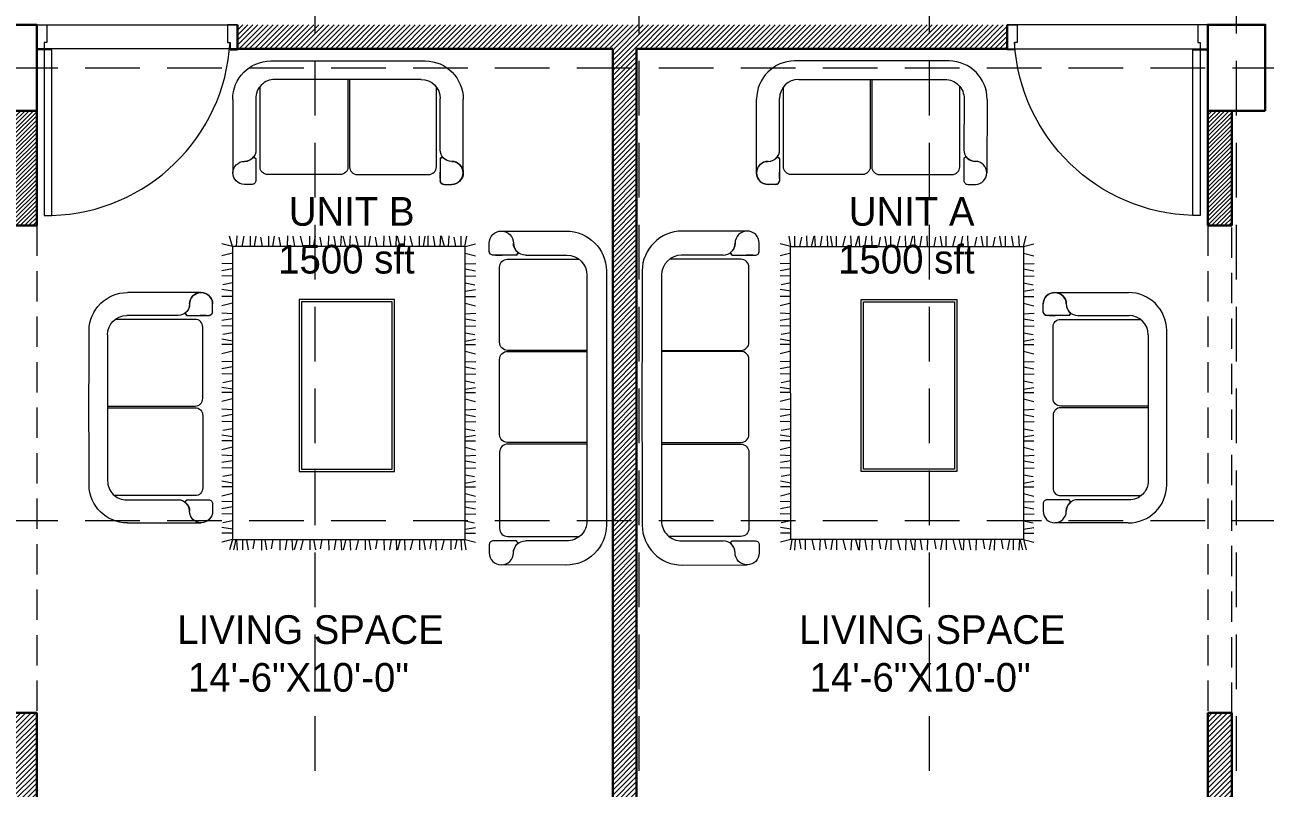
# Model space of a CAD drawing. Header units: inches. Extents: x 23587 to 406221, y -226199 to -75910.
# Drawn here: x 390392 to 390651.5, y -211784.1 to -211624.4 of the extents above; entities that cross this region are included whole.
import ezdxf

# ---------------------------------------------------------------- set-up
doc = ezdxf.new("R2010")
doc.units = ezdxf.units.IN
doc.header["$LTSCALE"] = 25.4
doc.header["$MEASUREMENT"] = 0
doc.linetypes.add('DASHED', pattern=[0.75, 0.5, -0.25])
for name, color, linetype, lineweight in [('COLOUM', 1, 'Continuous', 40), ('Fresh air fan', 250, 'Continuous', 0), ('FUR', 24, 'Continuous', 13), ('wall', 7, 'Continuous', 30)]:
    doc.layers.add(name, color=color, linetype=linetype, lineweight=lineweight)
doc.layers.add('DOOR', color=42, linetype='Continuous')
doc.styles.add('2', font='ARIALN.TTF')
pattern_1 = [(45, (389365.95854, -207360.6892), (-0.44194174, 0.44194174), [])]
pattern_2 = [(45, (384971.2853, -207344.2327), (-0.530330086, 0.530330086), [])]

# ---------------------------------------------------------------- blocks, each defined once
blk = doc.blocks.new('VNBVN')
at = {"layer": 'DOOR', "color": 8, "lineweight": 5}
for points in [[(24894.12, -74768.93), (24892.62, -74768.93), (24892.62, -74801.93), (24894.12, -74801.93)], [(24855.62, -74801.93), (24855.62, -74806.93), (24857.62, -74806.93), (24857.62, -74803.43), (24857.12, -74803.43), (24857.12, -74801.93)], [(24895.62, -74801.93), (24895.62, -74806.93), (24893.62, -74806.93), (24893.62, -74803.43), (24894.12, -74803.43), (24894.12, -74801.93)]]:
    blk.add_lwpolyline(points, close=True, dxfattribs=at)
blk.add_arc((24893.65, -74805.51), 36.59, 91.6166, 176.7465, dxfattribs=at)
blk = doc.blocks.new('BVBCVBCV')
at = {"layer": 'FUR', "color": 8, "lineweight": 9}
for p, q in [((83398.11, -7874.63), (83413.5, -7874.67)), ((83412.25, -7880.34), (83395.41, -7880.34)), ((83410.5, -7918.04), (83410.13, -7918.52)), ((83414.65, -7918.04), (83413.33, -7918.04))]:
    blk.add_line(p, q, dxfattribs=at)
at = {"layer": 'FUR', "color": 8, "linetype": 'Continuous', "lineweight": 9}
for p, q in [((83408.69, -7918.04), (83397.94, -7918.04)), ((83410.5, -7918.04), (83415.1, -7918.04)), ((83415.9, -7918.84), (83415.9, -7920.45)), ((83413.5, -7922.85), (83398.08, -7922.85))]:
    blk.add_line(p, q, dxfattribs=at)
at = {"layer": 'FUR', "color": 8, "lineweight": 9}
for points in [[(83415.9, -7877.08, 1), (83411.09, -7877.08, -0.235426), (83410.13, -7879), (83410.5, -7879.48), (83415.1, -7879.48, 0.414214), (83415.9, -7878.68)], [(83415.9, -7920.45, -1), (83411.09, -7920.45, 0.235426), (83410.13, -7918.52), (83410.5, -7918.04), (83415.1, -7918.04, -0.414214), (83415.9, -7918.84)]]:
    blk.add_lwpolyline(points, format="xyb", close=True, dxfattribs=at)
for points in [[(83393.93, -7914.03), (83393.93, -7883.45, -0.416121), (83397.97, -7879.44), (83408.69, -7879.48)], [(83412.25, -7898.74, 0.414214), (83413.85, -7897.14), (83413.85, -7881.95, 0.414214), (83412.25, -7880.34)], [(83412.25, -7899.08, -0.414214), (83413.85, -7900.68), (83413.85, -7915.63, -0.414214), (83412.25, -7917.24)]]:
    blk.add_lwpolyline(points, format="xyb", dxfattribs=at)
for points in [[(83393.93, -7898.74), (83412.25, -7898.74)], [(83393.93, -7899.08), (83412.25, -7899.08)], [(83412.25, -7917.24), (83395.54, -7917.24)]]:
    blk.add_lwpolyline(points, dxfattribs=at)
for centre, radius, start, end in [((83398.08, -7882.65), 8.02, 89.7894, 179.5094), ((83397.94, -7914.03), 4.01, 179.9995, 269.9995)]:
    blk.add_arc(centre, radius, start, end, dxfattribs=at)
at = {"layer": 'FUR', "color": 8, "linetype": 'Continuous', "lineweight": 9}
for centre, radius, start, end in [((83408.69, -7877.08), 2.41, 269.9995, 359.9995), ((88361.56, -7898.74), 4971.52, 179.81377, 180.18624), ((83398.08, -7914.83), 8.02, 180.4909, 269.9995), ((83408.69, -7920.45), 2.41, 359.9995, 89.9995), ((83415.1, -7918.84), 0.802, 359.9995, 89.9995), ((83413.5, -7920.45), 2.41, 179.9995, 359.9995)]:
    blk.add_arc(centre, radius, start, end, dxfattribs=at)
blk = doc.blocks.new('DSFSDF')
at = {"layer": 'FUR', "color": 251, "linetype": 'Continuous', "true_color": 0x636466}
for p, q in [((473350.58, -58069.91), (473334.47, -58069.91)), ((473353.57, -58074.91), (473353.57, -58072.91)), ((473344.57, -58075.91), (473334.29, -58075.91)), ((473346.84, -58075.91), (473352.57, -58075.91))]:
    blk.add_line(p, q, dxfattribs=at)
at = {"layer": 'FUR', "color": 251, "true_color": 0x636466}
for p, q in [((473346.84, -58075.91), (473346.38, -58075.31)), ((473352.02, -58075.91), (473350.36, -58075.91)), ((473349.01, -58145.82), (473331.13, -58145.81)), ((473334.5, -58152.94), (473350.57, -58152.89))]:
    blk.add_line(p, q, dxfattribs=at)
for points in [[(473353.57, -58072.91, 1), (473347.57, -58072.91, -0.235426), (473346.38, -58075.31), (473346.84, -58075.91), (473352.57, -58075.91, 0.414214), (473353.57, -58074.91)], [(473353.57, -58149.89, -1), (473347.57, -58149.89, 0.235426), (473346.38, -58147.5), (473346.83, -58146.89), (473352.57, -58146.89, -0.414214), (473353.57, -58147.89)]]:
    blk.add_lwpolyline(points, format="xyb", close=True, dxfattribs=at)
for points in [[(473349.02, -58076.91), (473331.29, -58076.91)], [(473329.29, -58099.56), (473349.02, -58099.56)], [(473349.02, -58099.81), (473329.29, -58099.81)], [(473329.29, -58122.46), (473349.02, -58122.46)], [(473329.29, -58122.87), (473349.01, -58122.87)]]:
    blk.add_lwpolyline(points, dxfattribs=at)
for points in [[(473349.02, -58099.56, 0.414214), (473351.02, -58097.56), (473351.02, -58078.91, 0.414214), (473349.02, -58076.91)], [(473329.29, -58080.91), (473329.29, -58141.94, 0.416121), (473334.32, -58146.94), (473344.57, -58146.89)], [(473349.02, -58122.46, 0.414214), (473351.02, -58120.46), (473351.02, -58101.81, 0.414214), (473349.02, -58099.81)], [(473349.01, -58122.87, -0.414214), (473351.01, -58124.87), (473351.01, -58143.82, -0.414214), (473349.01, -58145.82)]]:
    blk.add_lwpolyline(points, format="xyb", dxfattribs=at)
at = {"layer": 'FUR', "color": 251, "linetype": 'Continuous', "true_color": 0x636466}
for centre, radius, start, end in [((473334.47, -58079.91), 10, 89.9972, 179.5058), ((473344.57, -58072.91), 3, 269.9972, 359.9972), ((473350.57, -58072.91), 3, 359.9972, 179.9972), ((473352.57, -58074.91), 1, 269.9972, 359.9972), ((488569.05, -58112.22), 15244.61, 179.878255, 180.115784), ((473344.57, -58149.89), 3, 359.9972, 89.9972)]:
    blk.add_arc(centre, radius, start, end, dxfattribs=at)
at = {"layer": 'FUR', "color": 251, "true_color": 0x636466}
for centre, radius, start, end in [((473334.29, -58080.91), 5, 89.9972, 179.9972), ((473334.47, -58142.94), 10, 180.4873, 270.2072)]:
    blk.add_arc(centre, radius, start, end, dxfattribs=at)
blk = doc.blocks.new('carpet')
at = {"color": 251, "lineweight": 5, "ltscale": 0.2, "true_color": 0x636466}
for p, q in [((34806.18, -5270.21), (34805.25, -5266.81)), ((34808.33, -5270.21), (34809.19, -5266.81)), ((34811.86, -5270.21), (34811.67, -5266.72)), ((34813.49, -5270.21), (34814.06, -5266.81)), ((34815.87, -5270.21), (34815.78, -5266.72)), ((34820.75, -5270.21), (34820.17, -5266.81)), ((34822.51, -5270.21), (34822.51, -5266.81)), ((34824.65, -5270.21), (34825.51, -5266.81)), ((34828.19, -5270.21), (34828, -5266.72)), ((34829.81, -5270.21), (34830.38, -5266.81)), ((34832.2, -5270.21), (34832.1, -5266.72)), ((34837.07, -5270.21), (34836.5, -5266.81)), ((34838.23, -5270.21), (34838.23, -5266.81)), ((34840.38, -5270.21), (34841.23, -5266.81)), ((34843.91, -5270.21), (34843.72, -5266.72)), ((34845.53, -5270.21), (34846.11, -5266.81)), ((34847.92, -5270.21), (34847.83, -5266.72)), ((34852.79, -5270.21), (34852.22, -5266.81)), ((34853.84, -5270.21), (34853.84, -5266.81)), ((34855.98, -5270.21), (34856.84, -5266.81)), ((34859.52, -5270.21), (34859.33, -5266.72)), ((34861.14, -5270.21), (34861.71, -5266.81)), ((34863.53, -5270.21), (34863.43, -5266.72)), ((34868.4, -5270.21), (34867.83, -5266.81)), ((34869.67, -5270.21), (34869.67, -5266.81)), ((34871.82, -5270.21), (34872.68, -5266.81)), ((34874.61, -5270.21), (34874.42, -5266.72)), ((34876.23, -5270.21), (34876.8, -5266.81)), ((34878.62, -5270.21), (34878.52, -5266.72)), ((34883.49, -5270.21), (34882.92, -5266.81)), ((34884.76, -5270.21), (34884.76, -5266.81)), ((34886.91, -5270.21), (34887.77, -5266.81)), ((34889.7, -5270.21), (34889.51, -5266.72)), ((34891.32, -5270.21), (34891.89, -5266.81)), ((34893.71, -5270.21), (34893.61, -5266.72)), ((34898.58, -5270.21), (34898.01, -5266.81)), ((34899.85, -5270.21), (34899.85, -5266.81)), ((34901.96, -5270.21), (34902.86, -5266.85)), ((34902, -5270.21), (34902.86, -5266.81)), ((34806.18, -5270.21), (34802.82, -5269.3)), ((34818.07, -5270.21), (34818.64, -5267.1)), ((34834.4, -5270.21), (34834.97, -5267.1)), ((34850.12, -5270.21), (34850.69, -5267.1)), ((34865.73, -5270.21), (34866.3, -5267.1)), ((34880.82, -5270.21), (34881.39, -5267.1)), ((34895.91, -5270.21), (34896.48, -5267.1)), ((34901.96, -5270.21), (34905.31, -5269.3)), ((34901.96, -5271.4), (34905.35, -5270.54)), ((34806.18, -5271.56), (34802.69, -5271.75)), ((34806.18, -5273.45), (34802.79, -5274.03)), ((34901.96, -5271.56), (34905.44, -5271.75)), ((34901.96, -5273.54), (34905.35, -5273.54)), ((34901.96, -5274.81), (34905.35, -5275.39)), ((34806.18, -5276.13), (34802.79, -5276.13)), ((34806.18, -5277.4), (34802.79, -5277.98)), ((34901.96, -5277.49), (34905.06, -5276.92)), ((34806.18, -5282.13), (34802.79, -5282.13)), ((34806.18, -5280.08), (34803.07, -5279.5)), ((34901.96, -5279.69), (34905.44, -5279.78)), ((34901.96, -5280.81), (34905.35, -5281.39)), ((34901.96, -5283.49), (34905.06, -5282.92)), ((34806.18, -5283.4), (34802.79, -5283.98)), ((34806.18, -5286.08), (34803.07, -5285.5)), ((34901.96, -5285.69), (34905.44, -5285.78)), ((34806.18, -5288.27), (34802.69, -5288.37)), ((34806.18, -5290.66), (34802.79, -5290.09)), ((34901.96, -5288.07), (34905.35, -5287.5)), ((34901.96, -5289.7), (34905.44, -5289.89)), ((34901.96, -5291.35), (34905.31, -5290.44)), ((34806.18, -5293.34), (34802.79, -5292.48)), ((34901.96, -5293.34), (34905.35, -5292.48)), ((34806.18, -5295.49), (34802.79, -5295.49)), ((34806.18, -5296.76), (34802.79, -5297.34)), ((34806.18, -5299.44), (34803.07, -5298.86)), ((34901.96, -5295.49), (34905.35, -5295.49)), ((34901.96, -5296.76), (34905.35, -5297.34)), ((34901.96, -5299.44), (34905.06, -5298.86)), ((34806.18, -5301.63), (34802.69, -5301.73)), ((34806.18, -5304.02), (34802.79, -5303.45)), ((34901.96, -5301.63), (34905.44, -5301.73)), ((34901.96, -5304.02), (34905.35, -5303.45)), ((34806.18, -5305.65), (34802.69, -5305.84)), ((34806.18, -5307.29), (34802.82, -5306.39)), ((34901.96, -5305.65), (34905.44, -5305.84)), ((34901.96, -5307.29), (34905.31, -5306.39)), ((34806.18, -5308.64), (34802.69, -5308.83)), ((34806.18, -5311.43), (34802.79, -5310.57)), ((34901.96, -5308.64), (34905.44, -5308.83)), ((34901.96, -5311.43), (34905.35, -5310.57)), ((34806.18, -5313.58), (34802.79, -5313.58)), ((34806.18, -5314.85), (34802.79, -5315.42)), ((34901.96, -5313.58), (34905.35, -5313.58)), ((34901.96, -5314.85), (34905.35, -5315.42)), ((34806.18, -5317.52), (34803.07, -5316.95)), ((34901.96, -5317.52), (34905.06, -5316.95)), ((34806.18, -5319.72), (34802.69, -5319.82)), ((34806.18, -5323.73), (34802.69, -5323.92)), ((34806.18, -5322.11), (34802.79, -5321.53)), ((34901.96, -5319.72), (34905.44, -5319.82)), ((34901.96, -5322.11), (34905.35, -5321.53)), ((34901.96, -5323.73), (34905.44, -5323.92)), ((34806.18, -5326.43), (34802.69, -5326.62)), ((34806.18, -5325.08), (34802.82, -5324.17)), ((34901.96, -5325.08), (34905.31, -5324.17)), ((34901.96, -5326.43), (34905.44, -5326.62)), ((34806.18, -5329.22), (34802.79, -5328.36)), ((34806.18, -5331.36), (34802.79, -5331.36)), ((34901.96, -5329.22), (34905.35, -5328.36)), ((34901.96, -5331.36), (34905.35, -5331.36)), ((34806.18, -5334.17), (34802.69, -5334.27)), ((34806.18, -5332.64), (34802.79, -5333.21)), ((34901.96, -5332.64), (34905.35, -5333.21)), ((34901.96, -5335.31), (34905.06, -5334.74)), ((34806.18, -5338.18), (34802.69, -5338.37)), ((34806.18, -5336.56), (34802.79, -5335.99)), ((34806.18, -5339.53), (34802.82, -5338.63)), ((34901.96, -5336.66), (34905.44, -5336.85)), ((34901.96, -5339.45), (34905.35, -5338.59)), ((34806.18, -5340.88), (34802.69, -5341.07)), ((34806.18, -5343.27), (34803.07, -5342.69)), ((34901.96, -5341.59), (34905.35, -5341.59)), ((34901.96, -5343.54), (34905.06, -5342.97)), ((34806.18, -5344.98), (34802.79, -5344.98)), ((34806.18, -5346.25), (34802.79, -5346.83)), ((34806.18, -5346.31), (34805.25, -5349.71)), ((34808.33, -5346.31), (34809.19, -5349.71)), ((34811.86, -5346.31), (34811.67, -5349.8)), ((34813.49, -5346.31), (34814.06, -5349.71)), ((34815.87, -5346.31), (34815.78, -5349.8)), ((34818.07, -5346.31), (34818.64, -5349.42)), ((34820.75, -5346.31), (34820.17, -5349.71)), ((34822.51, -5346.31), (34822.51, -5349.71)), ((34824.65, -5346.31), (34825.51, -5349.71)), ((34828.19, -5346.31), (34828, -5349.8)), ((34829.81, -5346.31), (34830.38, -5349.71)), ((34832.2, -5346.31), (34832.1, -5349.8)), ((34834.4, -5346.31), (34834.97, -5349.42)), ((34837.07, -5346.31), (34836.5, -5349.71)), ((34838.23, -5346.31), (34838.23, -5349.71)), ((34840.38, -5346.31), (34841.23, -5349.71)), ((34843.91, -5346.31), (34843.72, -5349.8)), ((34845.53, -5346.31), (34846.11, -5349.71)), ((34847.92, -5346.31), (34847.83, -5349.8)), ((34850.12, -5346.31), (34850.69, -5349.42)), ((34852.79, -5346.31), (34852.22, -5349.71)), ((34853.84, -5346.31), (34853.84, -5349.71)), ((34855.98, -5346.31), (34856.84, -5349.71)), ((34859.52, -5346.31), (34859.33, -5349.8)), ((34861.14, -5346.31), (34861.71, -5349.71)), ((34863.53, -5346.31), (34863.43, -5349.8)), ((34865.73, -5346.31), (34866.3, -5349.42)), ((34868.4, -5346.31), (34867.83, -5349.71)), ((34869.67, -5346.31), (34869.67, -5349.71)), ((34871.82, -5346.31), (34872.68, -5349.71)), ((34874.61, -5346.31), (34874.42, -5349.8)), ((34876.23, -5346.29), (34876.8, -5349.68)), ((34878.62, -5346.29), (34878.52, -5349.78)), ((34880.82, -5346.29), (34881.39, -5349.4)), ((34883.49, -5346.29), (34882.92, -5349.68)), ((34884.76, -5346.29), (34884.76, -5349.68)), ((34886.91, -5346.29), (34887.77, -5349.68)), ((34889.7, -5346.29), (34889.51, -5349.78)), ((34891.32, -5346.3), (34891.89, -5349.69)), ((34893.71, -5346.3), (34893.61, -5349.79)), ((34895.91, -5346.3), (34896.48, -5349.4)), ((34898.58, -5346.3), (34898.01, -5349.69)), ((34899.85, -5346.3), (34899.85, -5349.69)), ((34901.96, -5344.89), (34905.44, -5345.08)), ((34901.96, -5345.95), (34905.35, -5346.52)), ((34902, -5346.3), (34902.86, -5349.69))]:
    blk.add_line(p, q, dxfattribs=at)
blk.add_lwpolyline([(34806.18, -5270.21), (34901.96, -5270.21), (34901.96, -5346.31), (34806.18, -5346.36)], close=True, dxfattribs=at)
blk = doc.blocks.new('SHDFGH')
at = {"layer": 'Fresh air fan', "color": 254, "linetype": 'DASHED', "lineweight": 9, "ltscale": 0.9}
for p, q in [((5481.43, -4745.58), (5481.43, -4028.63)), ((5549.18, -4745.58), (5549.18, -4028.63)), ((5609.93, -4745.58), (5609.93, -4028.63)), ((5674.18, -4745.58), (5674.18, -4028.63)), ((5107.56, -4272.67), (5987.06, -4272.67)), ((5107.56, -4367.4), (5987.06, -4367.4))]:
    blk.add_line(p, q, dxfattribs=at)

msp = doc.modelspace()

# ---------------------------------------------------------------- hatches: boundary and pattern name
at = {"layer": 'Fresh air fan', "lineweight": 5, "ltscale": 0.09}
h = msp.add_hatch(dxfattribs=at)
h.set_pattern_fill('ANSI31', color=254, scale=6)
h.set_pattern_definition(pattern_2)
h.paths.add_polyline_path([(390519.96, -211629.36), (390597.46, -211629.36), (390597.46, -211624.36), (390583.01, -211624.36), (390436.46, -211624.36), (390436.46, -211629.36), (390514.96, -211629.36), (390514.96, -211803.36), (390430.46, -211803.36), (390430.46, -211808.36), (390505.96, -211808.36), (390505.96, -211859.32), (390510.96, -211859.32), (390510.96, -211808.36), (390523.96, -211808.36), (390523.96, -211859.32), (390528.96, -211859.32), (390528.96, -211808.36), (390603.46, -211808.36), (390603.46, -211803.36), (390519.96, -211803.36)])
h = msp.add_hatch(dxfattribs=at)
h.set_pattern_fill('ANSI31', color=254, scale=5)
h.set_pattern_definition(pattern_1)
h.paths.add_polyline_path([(390394.46, -211642.36), (390389.46, -211642.36), (390389.46, -211666.36), (390394.46, -211666.36)])
h = msp.add_hatch(dxfattribs=at)
h.set_pattern_fill('ANSI31', color=254, scale=5)
h.set_pattern_definition(pattern_1)
h.paths.add_polyline_path([(390644.46, -211642.36), (390639.46, -211642.36), (390639.46, -211666.36), (390644.46, -211666.36)])
h = msp.add_hatch(dxfattribs=at)
h.set_pattern_fill('ANSI31', color=254, scale=6)
h.set_pattern_definition(pattern_2)
h.paths.add_polyline_path([(390394.46, -211768.36), (390389.46, -211768.36), (390389.46, -211803.36), (390312.6, -211803.36), (390310.96, -211803.36), (390310.96, -211808.36), (390389.46, -211808.36), (390389.46, -211836.67), (390394.46, -211836.67), (390394.46, -211832.36)])
h = msp.add_hatch(dxfattribs=at)
h.set_pattern_fill('ANSI31', color=254, scale=6)
h.set_pattern_definition(pattern_2)
h.paths.add_polyline_path([(390644.46, -211768.36), (390639.46, -211768.36), (390639.46, -211832.36), (390639.46, -211836.67), (390644.46, -211836.67)])

# ---------------------------------------------------------------- linework, layer by layer
at = {"layer": 'COLOUM', "lineweight": 30}
for points in [[(390394.46, -211642.36), (390382.46, -211642.36), (390382.46, -211624.36), (390394.46, -211624.36)], [(390651.46, -211642.36), (390639.46, -211642.36), (390639.46, -211624.36), (390651.46, -211624.36)]]:
    msp.add_lwpolyline(points, close=True, dxfattribs=at)
at = {"layer": 'Fresh air fan', "color": 250, "lineweight": 9, "ltscale": 0.09}
for points in [[(390394.46, -211624.36), (390436.46, -211624.36), (390436.46, -211629.36), (390394.46, -211629.36)], [(390597.46, -211629.36), (390639.46, -211629.36), (390639.46, -211624.36), (390597.46, -211624.36)], [(390449.34, -211717.86), (390469.34, -211717.86), (390469.34, -211681.86), (390449.34, -211681.86)], [(390449.84, -211717.36), (390468.84, -211717.36), (390468.84, -211682.36), (390449.84, -211682.36)], [(390586.94, -211717.86), (390566.94, -211717.86), (390566.94, -211681.86), (390586.94, -211681.86)], [(390586.44, -211717.36), (390567.44, -211717.36), (390567.44, -211682.36), (390586.44, -211682.36)]]:
    msp.add_lwpolyline(points, close=True, dxfattribs=at)
at = {"layer": 'Fresh air fan', "color": 250, "linetype": 'DASHED', "lineweight": 9, "ltscale": 0.5}
for points in [[(390389.46, -211666.36), (390394.46, -211666.36), (390394.46, -211768.36), (390389.46, -211768.36)], [(390639.46, -211768.36), (390644.46, -211768.36), (390644.46, -211666.36), (390639.46, -211666.36)]]:
    msp.add_lwpolyline(points, close=True, dxfattribs=at)
at = {"layer": 'wall', "lineweight": 30}
for p, q in [((390436.46, -211624.36), (390436.46, -211629.36)), ((390597.46, -211624.36), (390597.46, -211629.36)), ((390436.46, -211629.36), (390514.96, -211629.36)), ((390514.96, -211629.36), (390514.96, -211803.36)), ((390519.96, -211629.36), (390519.96, -211803.36)), ((390519.96, -211629.36), (390597.46, -211629.36)), ((390394.46, -211642.36), (390394.46, -211666.36)), ((390639.46, -211642.36), (390639.46, -211666.36)), ((390644.46, -211642.36), (390644.46, -211666.36)), ((390389.46, -211666.36), (390394.46, -211666.36)), ((390639.46, -211666.36), (390644.46, -211666.36)), ((390389.46, -211768.36), (390394.46, -211768.36)), ((390394.46, -211768.36), (390394.46, -211832.36)), ((390639.46, -211768.36), (390639.46, -211832.36)), ((390639.46, -211768.36), (390644.46, -211768.36)), ((390644.46, -211768.36), (390644.46, -211803.36))]:
    msp.add_line(p, q, dxfattribs=at)

# ---------------------------------------------------------------- block references
at = {"layer": 'DOOR', "extrusion": (0, 0, -1), "yscale": 1.049999999995149, "zscale": -1.049999999995149, "rotation": 180}
for p, xscale in [((-416534.87, -290171.64), -1.049999999995149), ((-364499.06, -290171.64), 1.049999999995149)]:
    msp.add_blockref('VNBVN', p, dxfattribs=dict(at, xscale=xscale))
at = {"layer": 'Fresh air fan', "color": 30, "lineweight": 5, "ltscale": 0.09}
msp.add_blockref('SHDFGH', (384971.29, -207360.69), dxfattribs=at)
at = {"layer": 'FUR', "xscale": -1}
for p, rotation in [((382560.83, -128241.85), 90), ((307015.35, -219603.24), 180)]:
    msp.add_blockref('BVBCVBCV', p, dxfattribs=dict(at, rotation=rotation))
at = {"layer": 'FUR'}
for p, rotation in [((398467.91, -128241.85), 270), ((474020.93, -219603.24), 180)]:
    msp.add_blockref('BVBCVBCV', p, dxfattribs=dict(at, rotation=rotation))
at = {"layer": 'FUR', "yscale": 0.6400000000139698, "zscale": 0.6400000000139698}
for p, xscale, rotation in [((387062.45, -189394.82), -0.6400000000139698, 90), ((393973.83, -189394.82), 0.6400000000139698, 270)]:
    msp.add_blockref('carpet', p, dxfattribs=dict(at, xscale=xscale, rotation=rotation))
at = {"layer": 'FUR', "yscale": 0.8419949999979236, "zscale": 0.8419949999979236}
for p, xscale in [((789050.47, -162772.95), -0.8419949999979236), ((-8015.73, -162772.95), 0.8419949999979236)]:
    msp.add_blockref('DSFSDF', p, dxfattribs=dict(at, xscale=xscale))

# ---------------------------------------------------------------- texts
at = {"layer": 'Fresh air fan', "color": 250, "lineweight": 9, "ltscale": 0.09, "char_height": 6, "attachment_point": 1, "style": '2'}
for s, insert in [('{\\fCentury Gothic|b0|i0|c0|p34;        UNIT B\\P       1500 sft}', (390429.37, -211660.41)), ('{\\fCentury Gothic|b0|i0|c0|p34;        UNIT A\\P       1500 sft}', (390546.52, -211660.41)), ('{\\fCentury Gothic|b0|i0|c0|p34;  LIVING SPACE\\P   14\'-6"X10\'-0"}', (390419.41, -211747.93)), ('{\\fCentury Gothic|b0|i0|c0|p34;  LIVING SPACE\\P   14\'-6"X10\'-0"}', (390549.48, -211747.93))]:
    msp.add_mtext_dynamic_manual_height_columns(s, width=85.6858, gutter_width=0.5, heights=[0], dxfattribs=dict(at, insert=insert))

doc.saveas('drawing.dxf')
